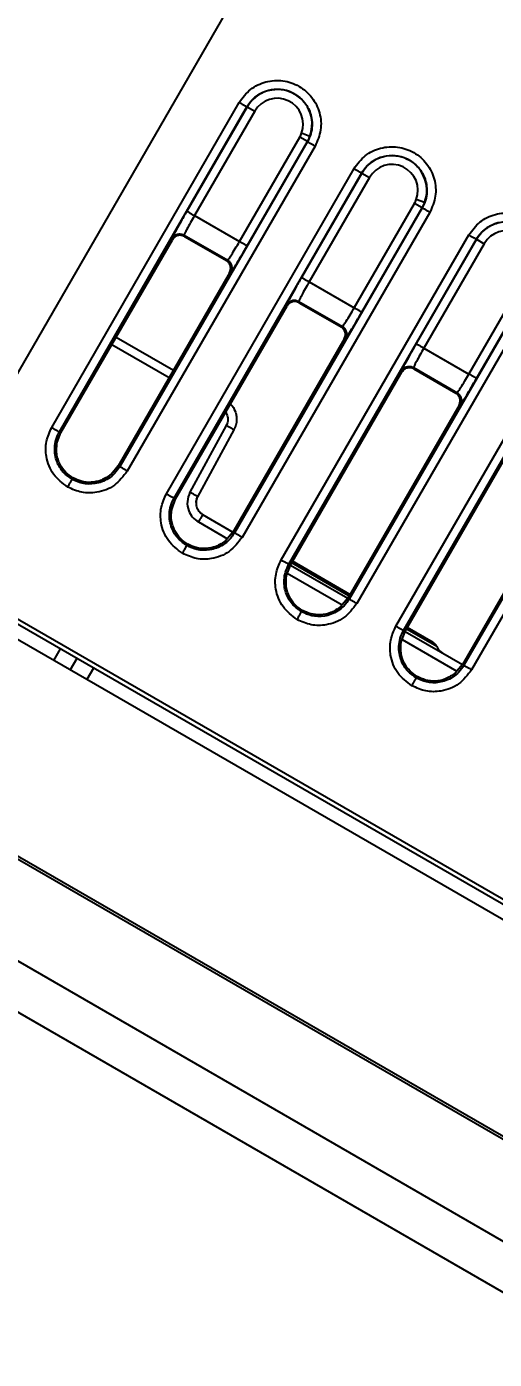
# Model space of a CAD drawing. Header units: millimetres. Extents: x 3916 to 10869, y 6515 to 11511.
# Drawn here: x 7107.75 to 7118.34, y 10246.63 to 10276.81 of the extents above; entities that cross this region are included whole.
import ezdxf

# ---------------------------------------------------------------- set-up
doc = ezdxf.new("R2010")
doc.units = ezdxf.units.MM
doc.header["$LTSCALE"] = 50
doc.header["$PDSIZE"] = -1
doc.layers.add('dim', color=4, linetype='Continuous', lineweight=18)
doc.styles.add('SLDTEXTSTYLE0', font='GULIM.TTC')
doc.dimstyles.new('ISO-25', dxfattribs={"dimtxt": 2.5, "dimasz": 2.5, "dimexe": 1.25, "dimexo": 0.625, "dimtad": 1, "dimtxsty": 'SLDTEXTSTYLE0', "dimcen": 2.5, "dimadec": 0, "dimazin": 0, "dimtfac": 1, "dimtmove": 0, "dimatfit": 3, "dimfxl": 0, "dimarcsym": 0})

# ---------------------------------------------------------------- blocks, each defined once
blk = doc.blocks.new('*D26')
at = {"layer": 'Defpoints', "color": 0}
for p in [(7076.309, 10374.327), (7115.34, 8872.803), (7170.485, 8777.288), (7168.471, 8417.732), (7076.309, 7240.741)]:
    blk.add_point(p, dxfattribs=at)
at = {"layer": 'dim', "color": 0, "lineweight": -2, "ltscale": 2}
blk.add_line((7176.735, 8766.463), (7354.177, 8459.124), dxfattribs=at)
blk.add_arc((7076.309, 8940.406), 530.736, 275.39976, 294.60024, dxfattribs=at)
at = {"layer": 'dim', "color": 0}
for points in [[(7301.069, 8450.437), (7293.425, 8465.247), (7341.677, 8480.775)], [(7125.861, 8420.349), (7126.646, 8403.701), (7076.309, 8409.669)]]:
    blk.add_solid(points, dxfattribs=at)
at = {"layer": 'dim', "color": 0, "insert": (7203.612, 8465.304), "char_height": 50, "attachment_point": 5, "rotation": 15, "style": 'SLDTEXTSTYLE0'}
blk.add_mtext('30%%d', dxfattribs=at)
blk = doc.blocks.new('*D35')
at = {"layer": 'Defpoints', "color": 0}
for p in [(7142.913, 10266.529), (7360.887, 10266.529), (7076.309, 9545.787)]:
    blk.add_point(p, dxfattribs=at)
at = {"layer": 'dim', "color": 0, "lineweight": -2, "ltscale": 2}
for p, q in [((7155.413, 10266.529), (7385.887, 10266.529)), ((7360.887, 9595.787), (7360.887, 10216.529)), ((7088.809, 9545.787), (7385.887, 9545.787))]:
    blk.add_line(p, q, dxfattribs=at)
at = {"layer": 'dim', "color": 0}
for points in [[(7369.22, 10216.529), (7352.554, 10216.529), (7360.887, 10266.529)], [(7352.554, 9595.787), (7369.22, 9595.787), (7360.887, 9545.787)]]:
    blk.add_solid(points, dxfattribs=at)
at = {"layer": 'dim', "color": 0, "insert": (7318.637, 9906.158), "char_height": 50, "attachment_point": 5, "rotation": 90, "style": 'SLDTEXTSTYLE0'}
blk.add_mtext('720,74', dxfattribs=at)
blk = doc.blocks.new('*D37')
at = {"layer": 'Defpoints', "color": 0}
for p in [(7269.115, 10680.896), (7076.309, 10374.327), (7170.485, 10314.286), (7115.34, 10218.771), (7076.309, 7240.741)]:
    blk.add_point(p, dxfattribs=at)
at = {"layer": 'dim', "color": 0, "lineweight": -2, "ltscale": 2}
for p, q in [((7076.309, 10386.827), (7076.309, 10739.893)), ((7176.735, 10325.111), (7370.672, 10661.019))]:
    blk.add_line(p, q, dxfattribs=at)
blk.add_arc((7076.309, 10151.168), 563.725, 65.08356, 84.91644, dxfattribs=at)
at = {"layer": 'dim', "color": 0}
for points in [[(7126.63, 10721.001), (7125.891, 10704.351), (7076.309, 10714.893)], [(7309.962, 10655.029), (7317.647, 10669.818), (7358.172, 10639.368)]]:
    blk.add_solid(points, dxfattribs=at)
at = {"layer": 'dim', "color": 0, "insert": (7232.274, 10733.235), "char_height": 50, "attachment_point": 5, "rotation": 345, "style": 'SLDTEXTSTYLE0'}
blk.add_mtext('30%%d', dxfattribs=at)
blk = doc.blocks.new('*D39')
at = {"layer": 'Defpoints', "color": 0}
for p in [(7142.913, 10504.327), (7142.913, 10266.529), (7076.309, 9817.851)]:
    blk.add_point(p, dxfattribs=at)
at = {"layer": 'dim', "color": 0, "lineweight": -2, "ltscale": 2}
for p, q in [((7076.309, 9830.351), (7076.309, 10529.327)), ((7142.913, 10279.029), (7142.913, 10529.327)), ((7026.309, 10504.327), (6976.309, 10504.327)), ((7076.309, 10504.327), (7142.913, 10504.327)), ((7192.913, 10504.327), (7399.013, 10504.327))]:
    blk.add_line(p, q, dxfattribs=at)
at = {"layer": 'dim', "color": 0}
for points in [[(7026.309, 10495.994), (7026.309, 10512.66), (7076.309, 10504.327)], [(7192.913, 10512.66), (7192.913, 10495.994), (7142.913, 10504.327)]]:
    blk.add_solid(points, dxfattribs=at)
at = {"layer": 'dim', "color": 0, "insert": (7320.963, 10546.577), "char_height": 50, "attachment_point": 5, "style": 'SLDTEXTSTYLE0'}
blk.add_mtext('66,6', dxfattribs=at)
blk = doc.blocks.new('*D40')
at = {"layer": 'Defpoints', "color": 0}
for p in [(7076.309, 10504.327), (7009.706, 10266.529), (7076.309, 9776.781)]:
    blk.add_point(p, dxfattribs=at)
at = {"layer": 'dim', "color": 0, "lineweight": -2, "ltscale": 2}
for p, q in [((7009.706, 10279.029), (7009.706, 10529.327)), ((7076.309, 9789.281), (7076.309, 10529.327)), ((7009.706, 10504.327), (6728.333, 10504.327)), ((6959.706, 10504.327), (6909.706, 10504.327)), ((7009.706, 10504.327), (7076.309, 10504.327)), ((7126.309, 10504.327), (7176.309, 10504.327))]:
    blk.add_line(p, q, dxfattribs=at)
at = {"layer": 'dim', "color": 0}
for points in [[(6959.706, 10495.994), (6959.706, 10512.66), (7009.706, 10504.327)], [(7126.309, 10512.66), (7126.309, 10495.994), (7076.309, 10504.327)]]:
    blk.add_solid(points, dxfattribs=at)
at = {"layer": 'dim', "color": 0, "insert": (6806.383, 10546.577), "char_height": 50, "attachment_point": 5, "style": 'SLDTEXTSTYLE0'}
blk.add_mtext('66,6', dxfattribs=at)

msp = doc.modelspace()

# ---------------------------------------------------------------- linework, layer by layer
at = {"color": 7, "linetype": 'Continuous', "lineweight": 25}
for p, q in [((7114.332, 10280.72), (7105.131, 10264.785)), ((7108.32, 10267.735), (7112.568, 10275.097)), ((7108.494, 10267.636), (7112.742, 10274.999)), ((7112.745, 10274.997), (7111.379, 10272.633)), ((7112.745, 10274.997), (7112.742, 10274.999)), ((7112.745, 10274.997), (7112.918, 10274.897)), ((7112.918, 10274.897), (7111.553, 10272.533)), ((7114.164, 10274.326), (7113.977, 10274.397)), ((7114.112, 10274.208), (7109.86, 10266.848)), ((7114.284, 10274.106), (7110.032, 10266.746)), ((7112.571, 10271.945), (7113.936, 10274.309)), ((7112.744, 10271.845), (7114.109, 10274.209)), ((7114.109, 10274.209), (7113.936, 10274.309)), ((7114.109, 10274.209), (7114.112, 10274.208)), ((7110.918, 10266.235), (7115.166, 10273.597)), ((7111.092, 10266.136), (7115.34, 10273.499)), ((7115.343, 10273.497), (7113.977, 10271.133)), ((7115.343, 10273.497), (7115.34, 10273.499)), ((7115.343, 10273.497), (7115.516, 10273.397)), ((7115.516, 10273.397), (7114.151, 10271.033)), ((7116.762, 10272.826), (7116.575, 10272.897)), ((7111.553, 10272.533), (7112.571, 10271.945)), ((7116.71, 10272.708), (7112.458, 10265.348)), ((7116.882, 10272.606), (7112.63, 10265.246)), ((7115.169, 10270.445), (7116.534, 10272.809)), ((7115.342, 10270.345), (7116.707, 10272.709)), ((7116.707, 10272.709), (7116.534, 10272.809)), ((7116.707, 10272.709), (7116.71, 10272.708)), ((7108.527, 10267.617), (7111.053, 10271.987)), ((7111.045, 10272.018), (7111.053, 10271.987)), ((7111.318, 10272.091), (7112.305, 10271.521)), ((7111.318, 10272.091), (7111.326, 10272.06)), ((7111.326, 10272.06), (7112.275, 10271.513)), ((7113.516, 10264.735), (7117.764, 10272.097)), ((7113.69, 10264.636), (7117.938, 10271.999)), ((7117.941, 10271.997), (7116.576, 10269.633)), ((7117.941, 10271.997), (7117.938, 10271.999)), ((7117.941, 10271.997), (7118.114, 10271.897)), ((7118.114, 10271.897), (7116.749, 10269.533)), ((7112.275, 10271.513), (7112.305, 10271.521)), ((7117.767, 10268.945), (7119.132, 10271.309)), ((7112.348, 10271.24), (7109.826, 10266.867)), ((7112.348, 10271.24), (7112.379, 10271.248)), ((7114.151, 10271.033), (7115.169, 10270.445)), ((7119.308, 10271.208), (7115.056, 10263.848)), ((7119.48, 10271.106), (7115.228, 10263.746)), ((7117.94, 10268.845), (7119.305, 10271.209)), ((7111.125, 10266.117), (7113.651, 10270.487)), ((7113.643, 10270.518), (7113.651, 10270.487)), ((7113.916, 10270.591), (7114.904, 10270.021)), ((7113.916, 10270.591), (7113.924, 10270.56)), ((7113.924, 10270.56), (7114.873, 10270.013)), ((7116.114, 10263.235), (7120.362, 10270.597)), ((7116.288, 10263.136), (7120.536, 10270.499)), ((7114.873, 10270.013), (7114.904, 10270.021)), ((7109.681, 10269.613), (7110.978, 10268.864)), ((7109.778, 10269.781), (7111.075, 10269.033)), ((7114.946, 10269.74), (7112.424, 10265.367)), ((7114.946, 10269.74), (7114.977, 10269.748)), ((7116.749, 10269.533), (7117.767, 10268.945)), ((7121.906, 10269.708), (7117.654, 10262.348)), ((7122.078, 10269.606), (7117.826, 10262.246)), ((7113.724, 10264.617), (7116.249, 10268.987)), ((7116.241, 10269.018), (7116.249, 10268.987)), ((7116.514, 10269.091), (7117.502, 10268.521)), ((7116.514, 10269.091), (7116.522, 10269.06)), ((7116.522, 10269.06), (7117.471, 10268.513)), ((7117.471, 10268.513), (7117.502, 10268.521)), ((7117.544, 10268.24), (7115.022, 10263.867)), ((7117.544, 10268.24), (7117.575, 10268.248)), ((7112.273, 10267.779), (7111.451, 10266.266)), ((7108.439, 10267.379), (7108.527, 10267.617)), ((7108.494, 10267.636), (7108.527, 10267.617)), ((7112.446, 10267.679), (7111.625, 10266.166)), ((7116.322, 10263.117), (7118.847, 10267.487)), ((7109.826, 10266.867), (7109.664, 10266.672)), ((7109.826, 10266.867), (7109.86, 10266.848)), ((7108.802, 10266.592), (7108.783, 10266.559)), ((7120.142, 10266.74), (7117.62, 10262.367)), ((7111.037, 10265.879), (7111.125, 10266.117)), ((7111.092, 10266.136), (7111.125, 10266.117)), ((7111.588, 10266.034), (7111.595, 10266.076)), ((7111.598, 10266.1), (7111.625, 10266.166)), ((7111.641, 10265.595), (7112.298, 10265.215)), ((7111.738, 10265.763), (7112.424, 10265.367)), ((7112.424, 10265.367), (7112.262, 10265.172)), ((7112.424, 10265.367), (7112.458, 10265.348)), ((7111.4, 10265.092), (7111.381, 10265.059)), ((7130.911, 10249.786), (7105.082, 10264.699)), ((7130.963, 10249.871), (7105.131, 10264.785)), ((7115.052, 10263.919), (7113.754, 10264.669)), ((7115.072, 10263.954), (7113.774, 10264.704)), ((7160.985, 10232.077), (7104.932, 10264.439)), ((7113.636, 10264.379), (7113.724, 10264.617)), ((7113.655, 10264.432), (7114.896, 10263.715)), ((7113.69, 10264.636), (7113.724, 10264.617)), ((7113.724, 10264.617), (7115.022, 10263.867)), ((7115.022, 10263.867), (7114.86, 10263.672)), ((7115.022, 10263.867), (7115.056, 10263.848)), ((7113.998, 10263.592), (7113.979, 10263.559)), ((7098.157, 10263.385), (7162.961, 10225.97)), ((7117.039, 10262.772), (7116.352, 10263.169)), ((7116.955, 10262.867), (7116.372, 10263.204)), ((7116.234, 10262.879), (7116.322, 10263.117)), ((7116.253, 10262.932), (7117.494, 10262.215)), ((7116.288, 10263.136), (7116.322, 10263.117)), ((7116.322, 10263.117), (7117.62, 10262.367)), ((7108.509, 10262.72), (7108.359, 10262.46)), ((7094.059, 10262.287), (7164.059, 10221.872)), ((7108.887, 10262.502), (7108.737, 10262.242)), ((7109.264, 10262.284), (7109.114, 10262.024)), ((7117.62, 10262.367), (7117.458, 10262.172)), ((7117.62, 10262.367), (7117.654, 10262.348)), ((7116.596, 10262.092), (7116.577, 10262.059)), ((7097.157, 10261.653), (7161.961, 10224.238)), ((7158.86, 10228.396), (7102.806, 10260.758))]:
    msp.add_line(p, q, dxfattribs=at)
for centre, radius, start, end in [((7113.427, 10274.603), 0.788, 69.3442, 150), ((7113.427, 10274.603), 0.788, 339.4185, 69.3442), ((7113.427, 10274.603), 0.588, 339.4185, 150), ((7113.427, 10274.603), 0.588, 330, 339.4185), ((7113.427, 10274.603), 0.788, 330, 339.4185), ((7116.025, 10273.103), 0.788, 69.3434, 150), ((7116.025, 10273.103), 0.788, 339.4177, 69.3434), ((7116.025, 10273.103), 0.588, 339.4177, 150), ((7116.025, 10273.103), 0.588, 330, 339.4177), ((7116.025, 10273.103), 0.788, 330, 339.4177), ((7118.623, 10271.603), 0.788, 69.3434, 150), ((7118.623, 10271.603), 0.588, 339.4177, 150), ((7116.855, 10262.694), 0.2, 23.1301, 60), ((7117.315, 10262.89), 0.3, 203.1301, 240)]:
    msp.add_arc(centre, radius, start, end, dxfattribs=at)
for points, knots in [([(7112.568, 10275.097), (7112.646, 10275.202), (7112.801, 10275.412), (7113.165, 10275.583), (7113.558, 10275.61), (7113.934, 10275.482), (7114.233, 10275.22), (7114.406, 10274.866), (7114.44, 10274.466), (7114.336, 10274.226), (7114.284, 10274.106)], [0, 0, 0, 0, 0.125054, 0.250045, 0.375039, 0.500033, 0.625026, 0.750018, 0.875009, 1, 1, 1, 1]), ([(7112.742, 10274.999), (7112.778, 10275.052), (7112.847, 10275.155), (7112.99, 10275.27), (7113.142, 10275.347), (7113.341, 10275.4), (7113.575, 10275.396), (7113.821, 10275.304), (7114.029, 10275.14), (7114.156, 10274.936), (7114.213, 10274.734), (7114.223, 10274.562), (7114.195, 10274.379), (7114.14, 10274.266), (7114.112, 10274.208)], [0, 0, 0, 0, 0.077175, 0.150034, 0.218572, 0.282785, 0.397749, 0.495555, 0.596373, 0.71381, 0.779074, 0.84853, 0.922174, 1, 1, 1, 1]), ([(7115.166, 10273.597), (7115.244, 10273.702), (7115.399, 10273.912), (7115.763, 10274.083), (7116.156, 10274.11), (7116.532, 10273.982), (7116.831, 10273.72), (7117.004, 10273.366), (7117.038, 10272.966), (7116.934, 10272.726), (7116.882, 10272.606)], [0, 0, 0, 0, 0.125054, 0.2500451, 0.3750387, 0.5000328, 0.625026, 0.7500177, 0.8750088, 1, 1, 1, 1]), ([(7115.34, 10273.499), (7115.376, 10273.552), (7115.445, 10273.655), (7115.588, 10273.77), (7115.74, 10273.847), (7115.939, 10273.9), (7116.173, 10273.896), (7116.419, 10273.804), (7116.627, 10273.64), (7116.755, 10273.436), (7116.811, 10273.234), (7116.821, 10273.062), (7116.793, 10272.879), (7116.738, 10272.766), (7116.71, 10272.708)], [0, 0, 0, 0, 0.077175, 0.150034, 0.218572, 0.282785, 0.397749, 0.495555, 0.596373, 0.71381, 0.779074, 0.84853, 0.922174, 1, 1, 1, 1]), ([(7111.379, 10272.633), (7111.329, 10272.545), (7111.229, 10272.37), (7111.119, 10272.17), (7111.055, 10272.047), (7111.048, 10272.028), (7111.045, 10272.018)], [0, 0, 0, 0, 0.280483, 0.559647, 0.779743, 1, 1, 1, 1]), ([(7111.553, 10272.533), (7111.522, 10272.479), (7111.458, 10272.367), (7111.382, 10272.228), (7111.34, 10272.146), (7111.32, 10272.102), (7111.319, 10272.095), (7111.318, 10272.091)], [0, 0, 0, 0, 0.242656, 0.499203, 0.712981, 0.847438, 1, 1, 1, 1]), ([(7117.764, 10272.097), (7117.842, 10272.202), (7117.997, 10272.412), (7118.361, 10272.583), (7118.755, 10272.61), (7119.13, 10272.482), (7119.429, 10272.22), (7119.602, 10271.866), (7119.636, 10271.466), (7119.532, 10271.226), (7119.48, 10271.106)], [0, 0, 0, 0, 0.125054, 0.250045, 0.375039, 0.500033, 0.625026, 0.750018, 0.875009, 1, 1, 1, 1]), ([(7117.938, 10271.999), (7117.974, 10272.052), (7118.044, 10272.155), (7118.186, 10272.27), (7118.338, 10272.347), (7118.537, 10272.4), (7118.771, 10272.396), (7119.017, 10272.304), (7119.225, 10272.14), (7119.353, 10271.936), (7119.409, 10271.734), (7119.419, 10271.562), (7119.391, 10271.379), (7119.336, 10271.266), (7119.308, 10271.208)], [0, 0, 0, 0, 0.077175, 0.150034, 0.218572, 0.282785, 0.397749, 0.495555, 0.596373, 0.71381, 0.779074, 0.84853, 0.922174, 1, 1, 1, 1]), ([(7111.326, 10272.06), (7111.302, 10272.071), (7111.254, 10272.092), (7111.174, 10272.085), (7111.101, 10272.051), (7111.069, 10272.008), (7111.053, 10271.987)], [0, 0, 0, 0, 0.248257, 0.499844, 0.749006, 1, 1, 1, 1]), ([(7112.305, 10271.521), (7112.309, 10271.523), (7112.314, 10271.528), (7112.342, 10271.567), (7112.392, 10271.645), (7112.475, 10271.78), (7112.539, 10271.891), (7112.571, 10271.945)], [0, 0, 0, 0, 0.152534, 0.286983, 0.500798, 0.757326, 1, 1, 1, 1]), ([(7112.379, 10271.248), (7112.389, 10271.26), (7112.409, 10271.284), (7112.507, 10271.443), (7112.624, 10271.639), (7112.704, 10271.776), (7112.744, 10271.845)], [0, 0, 0, 0, 0.279482, 0.558654, 0.7787381, 1, 1, 1, 1]), ([(7112.348, 10271.24), (7112.358, 10271.264), (7112.379, 10271.312), (7112.372, 10271.393), (7112.338, 10271.466), (7112.296, 10271.497), (7112.275, 10271.513)], [0, 0, 0, 0, 0.250995, 0.500158, 0.751744, 1, 1, 1, 1]), ([(7113.977, 10271.133), (7113.927, 10271.045), (7113.827, 10270.87), (7113.717, 10270.67), (7113.653, 10270.547), (7113.646, 10270.528), (7113.643, 10270.518)], [0, 0, 0, 0, 0.280483, 0.559648, 0.779743, 1, 1, 1, 1]), ([(7114.151, 10271.033), (7114.12, 10270.979), (7114.056, 10270.867), (7113.98, 10270.728), (7113.938, 10270.646), (7113.918, 10270.602), (7113.917, 10270.595), (7113.916, 10270.591)], [0, 0, 0, 0, 0.242656, 0.499203, 0.712981, 0.847438, 1, 1, 1, 1]), ([(7113.924, 10270.56), (7113.9, 10270.571), (7113.852, 10270.592), (7113.772, 10270.585), (7113.699, 10270.551), (7113.667, 10270.508), (7113.651, 10270.487)], [0, 0, 0, 0, 0.248257, 0.499844, 0.749006, 1, 1, 1, 1]), ([(7114.904, 10270.021), (7114.907, 10270.023), (7114.912, 10270.028), (7114.94, 10270.067), (7114.99, 10270.145), (7115.073, 10270.28), (7115.137, 10270.391), (7115.169, 10270.445)], [0, 0, 0, 0, 0.152536, 0.286985, 0.500797, 0.757323, 1, 1, 1, 1]), ([(7114.977, 10269.748), (7114.987, 10269.76), (7115.007, 10269.784), (7115.106, 10269.944), (7115.223, 10270.139), (7115.302, 10270.276), (7115.342, 10270.345)], [0, 0, 0, 0, 0.280479, 0.559642, 0.779739, 1, 1, 1, 1]), ([(7114.946, 10269.74), (7114.957, 10269.764), (7114.977, 10269.812), (7114.97, 10269.893), (7114.936, 10269.966), (7114.894, 10269.997), (7114.873, 10270.013)], [0, 0, 0, 0, 0.250995, 0.500158, 0.751744, 1, 1, 1, 1]), ([(7116.576, 10269.633), (7116.525, 10269.545), (7116.425, 10269.37), (7116.315, 10269.17), (7116.251, 10269.047), (7116.244, 10269.028), (7116.241, 10269.018)], [0, 0, 0, 0, 0.2804826, 0.5596475, 0.779743, 1, 1, 1, 1]), ([(7116.749, 10269.533), (7116.718, 10269.479), (7116.654, 10269.367), (7116.578, 10269.228), (7116.536, 10269.146), (7116.516, 10269.102), (7116.515, 10269.095), (7116.514, 10269.091)], [0, 0, 0, 0, 0.242656, 0.499203, 0.712981, 0.847438, 1, 1, 1, 1]), ([(7116.522, 10269.06), (7116.498, 10269.071), (7116.45, 10269.092), (7116.37, 10269.085), (7116.297, 10269.051), (7116.265, 10269.008), (7116.249, 10268.987)], [0, 0, 0, 0, 0.248257, 0.499844, 0.749006, 1, 1, 1, 1]), ([(7117.502, 10268.521), (7117.505, 10268.523), (7117.51, 10268.528), (7117.538, 10268.567), (7117.588, 10268.645), (7117.671, 10268.78), (7117.735, 10268.891), (7117.767, 10268.945)], [0, 0, 0, 0, 0.152536, 0.286985, 0.500797, 0.757323, 1, 1, 1, 1]), ([(7117.575, 10268.248), (7117.585, 10268.26), (7117.605, 10268.284), (7117.704, 10268.444), (7117.821, 10268.639), (7117.9, 10268.776), (7117.94, 10268.845)], [0, 0, 0, 0, 0.280479, 0.559642, 0.779739, 1, 1, 1, 1]), ([(7117.544, 10268.24), (7117.555, 10268.264), (7117.575, 10268.312), (7117.569, 10268.393), (7117.534, 10268.466), (7117.492, 10268.497), (7117.471, 10268.513)], [0, 0, 0, 0, 0.250995, 0.500158, 0.751744, 1, 1, 1, 1]), ([(7112.26, 10268.081), (7112.278, 10268.047), (7112.312, 10267.983), (7112.312, 10267.873), (7112.286, 10267.81), (7112.273, 10267.779)], [0, 0, 0, 0, 0.358735, 0.681228, 1, 1, 1, 1]), ([(7112.366, 10268.263), (7112.369, 10268.26), (7112.42, 10268.22), (7112.466, 10268.127), (7112.503, 10268.004), (7112.51, 10267.898), (7112.495, 10267.785), (7112.463, 10267.715), (7112.446, 10267.679)], [0, 0, 0, 0, 0.023177, 0.308141, 0.466164, 0.634152, 0.8121, 1, 1, 1, 1]), ([(7108.682, 10266.384), (7108.565, 10266.473), (7108.333, 10266.651), (7108.184, 10267.042), (7108.179, 10267.421), (7108.273, 10267.63), (7108.32, 10267.735)], [0, 0, 0, 0, 0.279628, 0.559243, 0.779619, 1, 1, 1, 1]), ([(7108.783, 10266.559), (7108.715, 10266.607), (7108.569, 10266.71), (7108.448, 10266.915), (7108.393, 10267.114), (7108.383, 10267.286), (7108.411, 10267.467), (7108.466, 10267.579), (7108.494, 10267.636)], [0, 0, 0, 0, 0.198645, 0.431036, 0.560504, 0.69849, 0.84499, 1, 1, 1, 1]), ([(7108.802, 10266.592), (7108.745, 10266.631), (7108.627, 10266.712), (7108.499, 10266.897), (7108.418, 10267.128), (7108.432, 10267.293), (7108.439, 10267.379)], [0, 0, 0, 0, 0.222236, 0.463008, 0.722277, 1, 1, 1, 1]), ([(7109.86, 10266.848), (7109.824, 10266.795), (7109.754, 10266.691), (7109.611, 10266.576), (7109.458, 10266.499), (7109.258, 10266.447), (7109.02, 10266.45), (7108.857, 10266.525), (7108.783, 10266.559)], [0, 0, 0, 0, 0.15501, 0.30151, 0.439496, 0.568963, 0.801355, 1, 1, 1, 1]), ([(7110.032, 10266.746), (7109.943, 10266.63), (7109.766, 10266.397), (7109.374, 10266.248), (7108.995, 10266.243), (7108.786, 10266.337), (7108.682, 10266.384)], [0, 0, 0, 0, 0.279633, 0.559248, 0.779623, 1, 1, 1, 1]), ([(7108.682, 10266.384), (7108.696, 10266.41), (7108.725, 10266.46), (7108.758, 10266.517), (7108.778, 10266.552), (7108.781, 10266.557), (7108.783, 10266.559)], [0, 0, 0, 0, 0.279615, 0.559262, 0.77963, 1, 1, 1, 1]), ([(7109.664, 10266.672), (7109.594, 10266.623), (7109.457, 10266.528), (7109.217, 10266.482), (7108.993, 10266.501), (7108.864, 10266.563), (7108.802, 10266.592)], [0, 0, 0, 0, 0.277723, 0.536992, 0.777764, 1, 1, 1, 1]), ([(7111.28, 10264.884), (7111.163, 10264.973), (7110.931, 10265.151), (7110.782, 10265.542), (7110.777, 10265.921), (7110.871, 10266.13), (7110.918, 10266.235)], [0, 0, 0, 0, 0.279628, 0.559243, 0.779619, 1, 1, 1, 1]), ([(7111.451, 10266.266), (7111.425, 10266.198), (7111.372, 10266.063), (7111.409, 10265.858), (7111.502, 10265.694), (7111.595, 10265.628), (7111.641, 10265.595)], [0, 0, 0, 0, 0.280035, 0.559513, 0.779754, 1, 1, 1, 1]), ([(7111.381, 10265.059), (7111.313, 10265.107), (7111.167, 10265.21), (7111.046, 10265.415), (7110.991, 10265.614), (7110.981, 10265.786), (7111.009, 10265.967), (7111.064, 10266.079), (7111.092, 10266.136)], [0, 0, 0, 0, 0.1986445, 0.4310362, 0.5605039, 0.6984897, 0.8449898, 1, 1, 1, 1]), ([(7111.4, 10265.092), (7111.343, 10265.131), (7111.225, 10265.212), (7111.097, 10265.397), (7111.016, 10265.628), (7111.03, 10265.793), (7111.037, 10265.879)], [0, 0, 0, 0, 0.222236, 0.463008, 0.722277, 1, 1, 1, 1]), ([(7111.625, 10266.166), (7111.615, 10266.145), (7111.595, 10266.102), (7111.586, 10266.035), (7111.591, 10265.971), (7111.612, 10265.897), (7111.658, 10265.82), (7111.713, 10265.781), (7111.738, 10265.763)], [0, 0, 0, 0, 0.153786, 0.299409, 0.436864, 0.566149, 0.799249, 1, 1, 1, 1]), ([(7111.738, 10265.763), (7111.712, 10265.78), (7111.672, 10265.806), (7111.649, 10265.847), (7111.642, 10265.861)], [0, 0, 0, 0, 0.6677193, 1, 1, 1, 1]), ([(7112.458, 10265.348), (7112.422, 10265.295), (7112.352, 10265.191), (7112.209, 10265.076), (7112.056, 10264.999), (7111.856, 10264.947), (7111.618, 10264.95), (7111.455, 10265.025), (7111.381, 10265.059)], [0, 0, 0, 0, 0.15501, 0.30151, 0.439496, 0.568963, 0.801355, 1, 1, 1, 1]), ([(7112.63, 10265.246), (7112.542, 10265.13), (7112.364, 10264.897), (7111.972, 10264.748), (7111.593, 10264.743), (7111.384, 10264.837), (7111.28, 10264.884)], [0, 0, 0, 0, 0.279633, 0.559248, 0.779623, 1, 1, 1, 1]), ([(7111.28, 10264.884), (7111.294, 10264.91), (7111.323, 10264.96), (7111.356, 10265.017), (7111.376, 10265.052), (7111.379, 10265.057), (7111.381, 10265.059)], [0, 0, 0, 0, 0.279615, 0.559262, 0.77963, 1, 1, 1, 1]), ([(7112.262, 10265.172), (7112.192, 10265.123), (7112.055, 10265.028), (7111.815, 10264.982), (7111.591, 10265.001), (7111.462, 10265.063), (7111.4, 10265.092)], [0, 0, 0, 0, 0.2777229, 0.5369922, 0.777764, 1, 1, 1, 1]), ([(7113.878, 10263.384), (7113.762, 10263.473), (7113.529, 10263.651), (7113.38, 10264.042), (7113.375, 10264.421), (7113.469, 10264.63), (7113.516, 10264.735)], [0, 0, 0, 0, 0.279628, 0.559243, 0.779619, 1, 1, 1, 1]), ([(7113.979, 10263.559), (7113.911, 10263.607), (7113.765, 10263.71), (7113.644, 10263.915), (7113.589, 10264.114), (7113.579, 10264.286), (7113.607, 10264.467), (7113.662, 10264.579), (7113.69, 10264.636)], [0, 0, 0, 0, 0.198645, 0.431036, 0.560504, 0.69849, 0.84499, 1, 1, 1, 1]), ([(7113.998, 10263.592), (7113.941, 10263.631), (7113.824, 10263.712), (7113.695, 10263.897), (7113.614, 10264.128), (7113.628, 10264.293), (7113.636, 10264.379)], [0, 0, 0, 0, 0.222236, 0.463008, 0.722277, 1, 1, 1, 1]), ([(7115.056, 10263.848), (7115.02, 10263.795), (7114.95, 10263.691), (7114.807, 10263.576), (7114.654, 10263.499), (7114.454, 10263.447), (7114.216, 10263.45), (7114.053, 10263.525), (7113.979, 10263.559)], [0, 0, 0, 0, 0.15501, 0.30151, 0.4394958, 0.5689634, 0.8013552, 1, 1, 1, 1]), ([(7115.228, 10263.746), (7115.14, 10263.63), (7114.962, 10263.397), (7114.57, 10263.248), (7114.191, 10263.243), (7113.982, 10263.337), (7113.878, 10263.384)], [0, 0, 0, 0, 0.279633, 0.559248, 0.779623, 1, 1, 1, 1]), ([(7113.878, 10263.384), (7113.892, 10263.41), (7113.921, 10263.46), (7113.954, 10263.517), (7113.974, 10263.552), (7113.977, 10263.557), (7113.979, 10263.559)], [0, 0, 0, 0, 0.279615, 0.559262, 0.77963, 1, 1, 1, 1]), ([(7114.86, 10263.672), (7114.79, 10263.623), (7114.653, 10263.528), (7114.413, 10263.482), (7114.189, 10263.501), (7114.06, 10263.563), (7113.998, 10263.592)], [0, 0, 0, 0, 0.277723, 0.536992, 0.777764, 1, 1, 1, 1]), ([(7116.476, 10261.884), (7116.36, 10261.973), (7116.127, 10262.151), (7115.978, 10262.542), (7115.973, 10262.921), (7116.067, 10263.13), (7116.114, 10263.235)], [0, 0, 0, 0, 0.279628, 0.559243, 0.779619, 1, 1, 1, 1]), ([(7116.577, 10262.059), (7116.509, 10262.107), (7116.363, 10262.21), (7116.242, 10262.415), (7116.187, 10262.614), (7116.177, 10262.786), (7116.205, 10262.967), (7116.26, 10263.079), (7116.288, 10263.136)], [0, 0, 0, 0, 0.198645, 0.431036, 0.560504, 0.69849, 0.84499, 1, 1, 1, 1]), ([(7116.596, 10262.092), (7116.539, 10262.131), (7116.422, 10262.212), (7116.293, 10262.397), (7116.212, 10262.628), (7116.226, 10262.793), (7116.234, 10262.879)], [0, 0, 0, 0, 0.222236, 0.463008, 0.722277, 1, 1, 1, 1]), ([(7117.654, 10262.348), (7117.618, 10262.295), (7117.548, 10262.191), (7117.405, 10262.076), (7117.252, 10261.999), (7117.052, 10261.947), (7116.814, 10261.95), (7116.652, 10262.025), (7116.577, 10262.059)], [0, 0, 0, 0, 0.15501, 0.30151, 0.439496, 0.568963, 0.801355, 1, 1, 1, 1]), ([(7117.826, 10262.246), (7117.738, 10262.13), (7117.56, 10261.897), (7117.169, 10261.748), (7116.789, 10261.743), (7116.58, 10261.837), (7116.476, 10261.884)], [0, 0, 0, 0, 0.279633, 0.559248, 0.779623, 1, 1, 1, 1]), ([(7116.476, 10261.884), (7116.49, 10261.91), (7116.519, 10261.96), (7116.552, 10262.017), (7116.572, 10262.052), (7116.575, 10262.057), (7116.577, 10262.059)], [0, 0, 0, 0, 0.279615, 0.559262, 0.77963, 1, 1, 1, 1]), ([(7117.458, 10262.172), (7117.388, 10262.123), (7117.251, 10262.028), (7117.012, 10261.982), (7116.787, 10262.001), (7116.658, 10262.063), (7116.596, 10262.092)], [0, 0, 0, 0, 0.277723, 0.536992, 0.777764, 1, 1, 1, 1])]:
    msp.add_open_spline(points, degree=3, knots=knots, dxfattribs=at)
for points in [[(7112.568, 10275.097), (7112.59, 10275.084), (7112.635, 10275.059), (7112.692, 10275.026), (7112.732, 10275.003), (7112.739, 10275), (7112.742, 10274.999)], [(7114.284, 10274.106), (7114.262, 10274.119), (7114.217, 10274.145), (7114.161, 10274.178), (7114.121, 10274.202), (7114.115, 10274.206), (7114.112, 10274.208)], [(7115.166, 10273.597), (7115.188, 10273.584), (7115.233, 10273.559), (7115.29, 10273.526), (7115.33, 10273.503), (7115.337, 10273.5), (7115.34, 10273.499)], [(7111.379, 10272.633), (7111.383, 10272.631), (7111.389, 10272.627), (7111.429, 10272.604), (7111.486, 10272.571), (7111.53, 10272.546), (7111.553, 10272.533)], [(7116.882, 10272.606), (7116.86, 10272.619), (7116.815, 10272.645), (7116.759, 10272.678), (7116.719, 10272.702), (7116.713, 10272.706), (7116.71, 10272.708)], [(7111.045, 10272.018), (7111.061, 10272.039), (7111.092, 10272.081), (7111.165, 10272.115), (7111.246, 10272.122), (7111.294, 10272.101), (7111.318, 10272.091)], [(7112.744, 10271.845), (7112.741, 10271.847), (7112.735, 10271.85), (7112.694, 10271.874), (7112.638, 10271.906), (7112.593, 10271.932), (7112.571, 10271.945)], [(7117.764, 10272.097), (7117.786, 10272.084), (7117.831, 10272.059), (7117.888, 10272.026), (7117.929, 10272.003), (7117.935, 10272), (7117.938, 10271.999)], [(7112.379, 10271.248), (7112.389, 10271.272), (7112.41, 10271.32), (7112.403, 10271.401), (7112.369, 10271.474), (7112.327, 10271.505), (7112.305, 10271.521)], [(7113.977, 10271.133), (7113.981, 10271.131), (7113.987, 10271.127), (7114.027, 10271.104), (7114.084, 10271.071), (7114.128, 10271.046), (7114.151, 10271.033)], [(7113.643, 10270.518), (7113.659, 10270.539), (7113.69, 10270.581), (7113.763, 10270.615), (7113.844, 10270.622), (7113.892, 10270.601), (7113.916, 10270.591)], [(7115.342, 10270.345), (7115.339, 10270.347), (7115.333, 10270.35), (7115.292, 10270.374), (7115.236, 10270.406), (7115.191, 10270.432), (7115.169, 10270.445)], [(7114.977, 10269.748), (7114.987, 10269.772), (7115.008, 10269.82), (7115.001, 10269.901), (7114.967, 10269.974), (7114.925, 10270.005), (7114.904, 10270.021)], [(7116.576, 10269.633), (7116.579, 10269.631), (7116.585, 10269.627), (7116.625, 10269.604), (7116.682, 10269.571), (7116.726, 10269.546), (7116.749, 10269.533)], [(7116.241, 10269.018), (7116.257, 10269.039), (7116.288, 10269.081), (7116.361, 10269.115), (7116.442, 10269.122), (7116.49, 10269.101), (7116.514, 10269.091)], [(7117.94, 10268.845), (7117.937, 10268.847), (7117.931, 10268.85), (7117.891, 10268.874), (7117.834, 10268.906), (7117.789, 10268.932), (7117.767, 10268.945)], [(7117.575, 10268.248), (7117.585, 10268.272), (7117.606, 10268.32), (7117.599, 10268.401), (7117.565, 10268.474), (7117.523, 10268.505), (7117.502, 10268.521)], [(7108.32, 10267.735), (7108.342, 10267.722), (7108.387, 10267.696), (7108.444, 10267.664), (7108.484, 10267.641), (7108.49, 10267.638), (7108.494, 10267.636)], [(7112.446, 10267.679), (7112.444, 10267.681), (7112.439, 10267.685), (7112.399, 10267.709), (7112.342, 10267.741), (7112.296, 10267.766), (7112.273, 10267.779)], [(7110.032, 10266.746), (7110.01, 10266.759), (7109.965, 10266.785), (7109.909, 10266.818), (7109.869, 10266.842), (7109.863, 10266.846), (7109.86, 10266.848)], [(7110.918, 10266.235), (7110.94, 10266.222), (7110.985, 10266.196), (7111.042, 10266.164), (7111.082, 10266.141), (7111.089, 10266.138), (7111.092, 10266.136)], [(7111.625, 10266.166), (7111.622, 10266.168), (7111.618, 10266.172), (7111.578, 10266.196), (7111.52, 10266.228), (7111.474, 10266.254), (7111.451, 10266.266)], [(7111.738, 10265.763), (7111.737, 10265.761), (7111.734, 10265.756), (7111.711, 10265.717), (7111.679, 10265.661), (7111.654, 10265.617), (7111.641, 10265.595)], [(7112.63, 10265.246), (7112.608, 10265.259), (7112.563, 10265.285), (7112.507, 10265.318), (7112.467, 10265.342), (7112.461, 10265.346), (7112.458, 10265.348)], [(7113.516, 10264.735), (7113.538, 10264.722), (7113.583, 10264.696), (7113.64, 10264.664), (7113.68, 10264.641), (7113.687, 10264.638), (7113.69, 10264.636)], [(7115.228, 10263.746), (7115.206, 10263.759), (7115.161, 10263.785), (7115.105, 10263.818), (7115.065, 10263.842), (7115.059, 10263.846), (7115.056, 10263.848)], [(7116.114, 10263.235), (7116.136, 10263.222), (7116.181, 10263.196), (7116.238, 10263.164), (7116.278, 10263.141), (7116.285, 10263.138), (7116.288, 10263.136)], [(7117.826, 10262.246), (7117.804, 10262.259), (7117.759, 10262.285), (7117.703, 10262.318), (7117.663, 10262.342), (7117.657, 10262.346), (7117.654, 10262.348)]]:
    msp.add_open_spline(points, degree=3, dxfattribs=at)

# ---------------------------------------------------------------- dimensions: what is measured, and where the dimension line sits
at = {"layer": 'dim', "ltscale": 2}
dim = msp.add_angular_dim_2l(base=(7269.115, 10680.896), line1=((7076.309, 7240.741), (7076.309, 10374.327)), line2=((7170.485, 10314.286), (7115.34, 10218.771)), dimstyle='ISO-25', override={"dimscale": 20}, dxfattribs=at)
dim.commit()
dim.dimension.update_dxf_attribs({"geometry": '*D37', "text_midpoint": (7222.212, 10695.685), "dimtype": 162})
dim = msp.add_linear_dim(base=(7076.309, 10504.327), p1=(7009.706, 10266.529), p2=(7076.309, 9776.781), dimstyle='ISO-25', override={"dimscale": 20}, dxfattribs=at)
dim.commit()
dim.dimension.update_dxf_attribs({"geometry": '*D40', "text_midpoint": (6806.383, 10504.327), "dimtype": 160})
dim = msp.add_linear_dim(base=(7142.913, 10504.327), p1=(7076.309, 9817.851), p2=(7142.913, 10266.529), dimstyle='ISO-25', override={"dimscale": 20}, dxfattribs=at)
dim.commit()
dim.dimension.update_dxf_attribs({"geometry": '*D39', "text_midpoint": (7320.963, 10546.577)})
dim = msp.add_angular_dim_2l(base=(7168.471, 8417.732), line1=((7170.485, 8777.288), (7115.34, 8872.803)), line2=((7076.309, 7240.741), (7076.309, 10374.327)), dimstyle='ISO-25', override={"dimscale": 20}, dxfattribs=at)
dim.commit()
dim.dimension.update_dxf_attribs({"geometry": '*D26', "text_midpoint": (7203.612, 8465.304)})
dim = msp.add_linear_dim(base=(7360.887, 10266.529), p1=(7076.309, 9545.787), p2=(7142.913, 10266.529), angle=90, dimstyle='ISO-25', override={"dimscale": 20}, dxfattribs=at)
dim.commit()
dim.dimension.update_dxf_attribs({"geometry": '*D35', "text_midpoint": (7318.637, 9906.158)})

doc.saveas('drawing.dxf')
